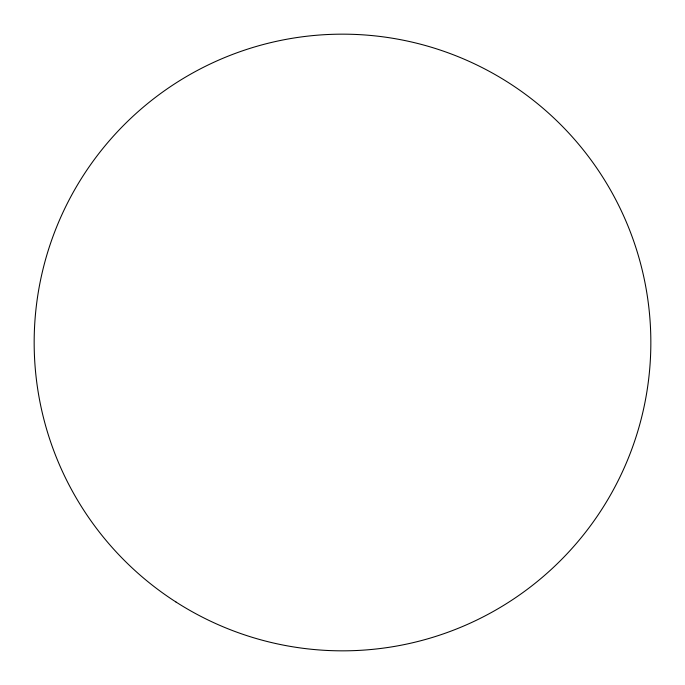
<?xml version="1.0" encoding="UTF-8"?>
<svg xmlns="http://www.w3.org/2000/svg" width="685" height="685" viewBox="0 0 685 685"><rect width="100%" height="100%" fill="white"/><g stroke="black" fill="none" stroke-linecap="round" stroke-linejoin="round"><path stroke-width="1.03" d="M175.959 601.995A308.344 308.344 0 0 0 650.502 356.979A308.344 308.344 0 0 0 201.039 68.526A308.344 308.344 0 0 0 175.959 601.995"/></g></svg>
